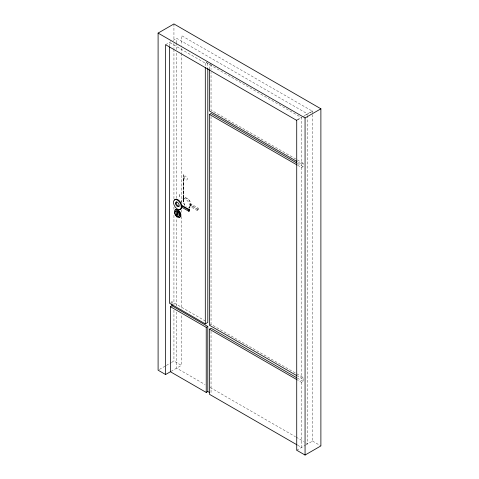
<?xml version="1.0" encoding="UTF-8"?>
<svg xmlns="http://www.w3.org/2000/svg" width="479" height="479" viewBox="0 0 479 479"><rect width="100%" height="100%" fill="white"/><g stroke="black" fill="none" stroke-linecap="round" stroke-linejoin="round"><path stroke-width="0.36" stroke-dasharray="2.4 1.8" d="M176.643 312.051L176.643 368.141L205.066 384.553M176.643 306.069L176.643 217.813M176.643 198.372L176.643 52.528M176.643 49.535L176.643 43.553M176.643 42.805L176.643 38.32L307.781 114.032M307.781 115.523L307.775 443.853L304.548 441.985M305.901 444.937L312.548 441.099L312.548 113.523M312.548 112.775L312.548 110.936L303.686 116.05M183.397 202.012L183.72 177.392L183.738 203.162L184.379 204.521A5.55 3.203 60 0 0 186.139 206.706M165.59 44.703L170.668 41.769M173.057 40.392L176.643 38.32M169.47 46.194L169.47 42.457L205.305 63.15L207.802 61.707M211.041 63.575L209.467 64.485L209.467 68.91M297.357 119.702L301.153 117.511M297.327 120.067L301.531 117.636L301.531 378.38L297.669 376.147M302.782 116.912L312.548 111.278L181.421 35.56L181.421 45.283M182.912 198.959L184.379 198.108M191.073 205.269L189.606 206.114L197.18 210.491L198.647 209.64L198.647 208.377L190.947 203.934L189.48 204.778L189.48 207.126A5.55 3.203 60 0 1 189.091 207.994M188.954 208.287L189.929 207.724M181.9 202.749A5.55 3.203 60 0 1 184.672 198.797A5.55 3.203 60 0 1 189.48 204.778L197.18 209.221L198.647 208.377M297.669 165.315L301.531 167.542L303.105 166.638L303.105 163.225L301.531 164.135L297.669 161.902M170.722 302.465L171.967 301.746L205.24 320.954M209.467 325.223L211.041 324.319L303.105 377.47L303.105 381.422L301.531 382.332L297.669 380.098M159.369 369.471L165.698 365.812M166.333 365.447L170.769 362.884M171.404 362.519L173.937 361.058L181.421 365.381L181.421 314.523M171.021 371.387L181.421 365.381M301.531 378.38L303.105 377.47M296.723 450.236L305.279 445.296M206.233 62.617L301.531 117.636M303.105 163.225L211.041 110.074L211.041 72.431M297.309 163.291L303.105 166.638M198.647 209.64L190.947 205.198L190.947 203.934A5.55 3.203 60 0 0 187.666 198.719A5.55 3.203 60 0 0 183.756 198.689L183.229 200.653L184.325 204.395A5.449 3.149 60 0 0 186.038 206.557M297.309 378.075L303.105 381.422M312.548 441.099L320.888 445.913M210.233 387.535L295.507 436.764M296.148 437.141L303.902 441.614M297.669 445.231L301.531 447.458L301.531 382.332M190.947 203.934L190.947 206.281A5.55 3.203 60 0 1 188.175 207.88M183.367 201.898L183.361 173.805L183.756 198.689A5.449 3.149 60 0 1 189.828 201.342A5.449 3.149 60 0 1 188.966 207.838M211.041 64.312L211.041 69.479M211.041 116.475L211.041 324.319M211.041 331.229L211.041 393.397M207.802 63.204L207.802 67.683M205.305 63.15L205.305 66.138M197.18 209.221L197.18 210.491M181.421 48.271L181.421 52.762M181.421 53.51L181.421 202.342M181.421 209.82L181.421 212.814M181.421 216.55L181.421 309.29M173.937 23.95L173.937 40.392M173.937 43.385L173.937 48.619M173.937 49.367L173.937 198.857M173.937 207.078L173.937 209.323M173.937 215.305L173.937 304.997M173.937 310.23L173.937 361.058M171.967 301.746L171.967 304.428M179.601 194.917L179.284 194.737L179.601 194.917M179.481 195.246L179.481 196.558L179.481 195.246M184.092 177.116A2.257 1.305 60 0 0 186.487 180.098A2.257 1.305 60 0 0 186.487 176.901A2.257 1.305 60 0 0 184.092 177.116"/><path stroke-width="0.72" d="M158.1 33.093L173.937 23.95L320.9 108.799L305.063 117.942L158.1 33.093L158.1 370.201L165.59 374.524L170.398 371.746L206.233 392.439L207.802 391.529L209.742 392.654M297.028 375.776L209.467 325.223L209.467 114.391L211.041 113.487L296.663 162.92M189.427 209.742L181.727 205.299L181.188 205.611L181.188 207.958A5.55 3.203 60 0 1 175.146 207.006A5.55 3.203 60 0 1 175.146 199.581A5.55 3.203 60 0 1 181.188 205.611L188.888 210.053L189.427 209.742L189.427 211.005L188.888 211.317L181.307 206.946L181.852 206.635M177.499 212.927L176.589 212.401L176.589 214.688L177.314 214.269L177.314 212.556M170.398 371.746L170.398 306.674L171.967 305.764L207.802 326.456L207.802 391.529M169.47 46.942L169.47 303.189L205.305 323.876L207.802 322.433L207.802 68.431M170.398 306.674L206.233 327.361L207.802 326.456M297.028 444.859L209.467 394.307L209.467 329.175L211.041 328.271L296.663 377.703M296.723 120.067L296.723 450.236L305.063 455.05L320.888 445.913L320.888 108.805M296.723 120.409L165.59 44.703L165.59 374.524M297.028 161.531L209.467 110.978L209.467 69.653M209.467 114.391L297.028 164.944M177.589 214.293L178.074 214.574M176.589 214.688L177.499 215.215L177.589 212.215M209.467 329.175L297.028 379.727M305.063 117.942L305.063 455.05M206.233 327.361L206.233 392.439M205.305 67.629L205.305 323.876M188.888 210.053L188.888 211.317M171.967 304.428L171.967 305.764M174.536 200.054A5.55 3.203 60 0 1 178.451 200.084A5.55 3.203 60 0 1 181.727 205.299M181.727 207.641A5.55 3.203 60 0 1 179.9 209.341M175.41 211.76A3.024 1.748 60 0 1 178.984 212.706A3.024 1.748 60 0 1 178.032 216.292M177.481 216.059A3.024 1.748 60 0 1 176.925 215.658M175.344 209.898A4.335 2.503 60 0 1 180.194 212.395A4.335 2.503 60 0 1 179.2 217.31M179.326 206.102A2.557 1.479 60 0 1 176.943 204.844A2.557 1.479 60 0 1 176.529 201.893M174.925 212.592A3.024 1.748 60 0 0 178.14 216.58A3.024 1.748 60 0 0 178.134 212.299A3.024 1.748 60 0 0 174.925 212.592M174.464 212.502A4.335 2.503 60 0 0 179.469 217.424A4.335 2.503 60 0 0 178.493 210.838A4.335 2.503 60 0 0 174.464 212.502M175.553 203.791A2.557 1.479 60 0 0 178.559 206.545A2.557 1.479 60 0 0 177.817 202.599A2.557 1.479 60 0 0 175.553 203.791"/></g></svg>
